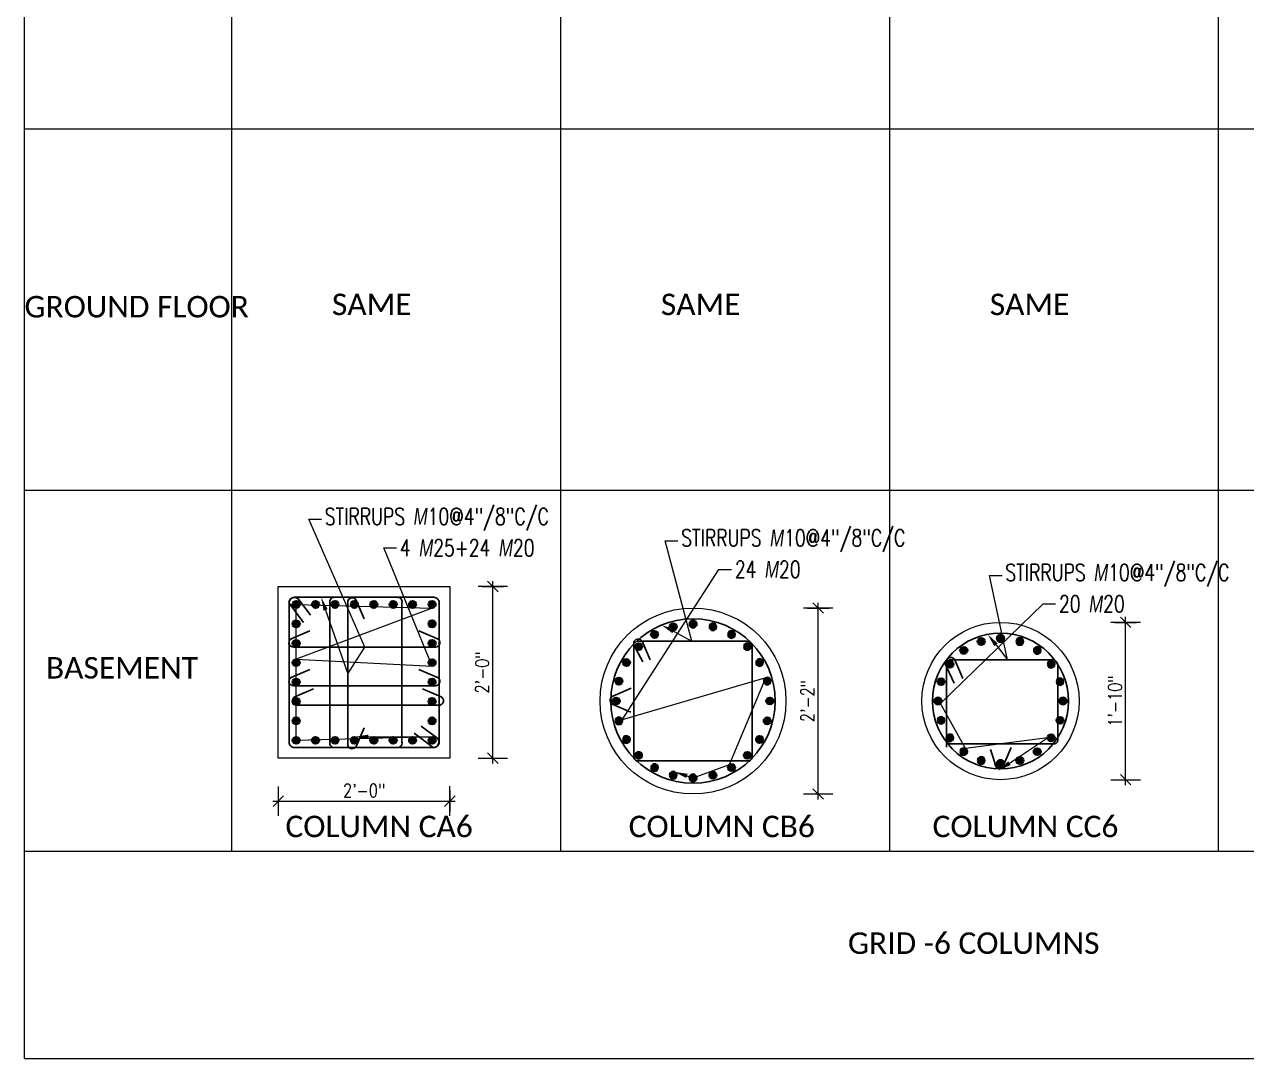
# Model space of a CAD drawing. Header units: inches. Extents: x 0 to 162649, y -36601 to -26324.
# Drawn here: x 143714 to 143884.9, y -29607 to -29462.4 of the extents above; entities that cross this region are included whole.
import ezdxf
from ezdxf import colors
from ezdxf.entities.mleader import LeaderData, LeaderLine
from ezdxf.math import Vec2, Vec3

# ---------------------------------------------------------------- set-up
doc = ezdxf.new("R2010")
doc.units = ezdxf.units.IN
doc.header["$MEASUREMENT"] = 0
for name, color, linetype, lineweight in [('Column', 211, 'Continuous', 9), ('dimention', 1, 'Continuous', 13), ('Line', 31, 'Continuous', 5), ('OL_AR_Text', 140, 'Continuous', 5), ('Rein', 3, 'Continuous', 30), ('Stirrups', 191, 'Continuous', 25), ('TEXT', 7, 'Continuous', 9)]:
    doc.layers.add(name, color=color, linetype=linetype, lineweight=lineweight)
doc.styles.add('1-8 Annotative Text', font='calibri.ttf', dxfattribs={"height": 0.125})
doc.styles.add('DIM', font='simplex.shx', dxfattribs={"width": 0.75})
doc.styles.add('rmtext', font='romans.shx', dxfattribs={"width": 0.8})
doc.dimstyles.new('DIM-24', dxfattribs={"dimscale": 24, "dimtxt": 0.078125, "dimasz": 0.0625, "dimexe": 0.0625, "dimexo": 0.015625, "dimgap": 0.015625, "dimtad": 1, "dimdec": 1, "dimzin": 3, "dimdsep": 46, "dimlunit": 4, "dimtxsty": 'rmtext', "dimblk": 'OBLIQUE', "dimcen": 0.09375, "dimdle": 0.03125, "dimclrd": 1, "dimclre": 1, "dimclrt": 2, "dimadec": 0, "dimazin": 0, "dimtfac": 0.75, "dimtdec": 1, "dimtix": 1, "dimtmove": 0, "dimatfit": 3, "dimfxl": 0.0625, "dimfxlon": 1, "dimfrac": 1, "dimtolj": 1, "dimtzin": 0, "dimlwd": -1, "dimlwe": 5, "dimarcsym": 0})

# ---------------------------------------------------------------- blocks, each defined once
blk = doc.blocks.new('*U718')
at = {"layer": 'Rein'}
h = blk.add_hatch(color=256, dxfattribs=at)
h.dxf.hatch_style = 1
h.paths.add_polyline_path([(0.5, 0, 1), (-0.5, 0, 1)])
blk.add_circle((0, 0), 0.5, dxfattribs=at)
blk = doc.blocks.new('*U719')
at = {"layer": 'Column', "color": 0, "linetype": 'ByBlock', "lineweight": -2, "transparency": 16777216}
for p, rotation in [((158184.72, -29640.12), 15), ((158182.12, -29641.19), 29.99999999999998), ((158179.9, -29642.9), 45.00000000000001), ((158178.19, -29645.12), 59.99999999999999), ((158177.12, -29647.72), 75.00000000000001)]:
    blk.add_blockref('*U718', p, dxfattribs=dict(at, rotation=rotation))
blk.add_blockref('*U718', (158187.5, -29639.75), dxfattribs=at)
blk = doc.blocks.new('*U720')
at = {"layer": 'Rein'}
h = blk.add_hatch(color=256, dxfattribs=at)
h.dxf.hatch_style = 1
h.paths.add_polyline_path([(0.5, 0, 1), (-0.5, 0, 1)])
blk.add_circle((0, 0), 0.5, dxfattribs=at)
blk = doc.blocks.new('*U721')
at = {"layer": 'Column', "color": 0, "linetype": 'ByBlock', "lineweight": -2, "transparency": 16777216}
for p, rotation in [((158184.72, -29640.12), 15), ((158182.12, -29641.19), 29.99999999999998), ((158179.9, -29642.9), 45.00000000000001), ((158178.19, -29645.12), 59.99999999999999), ((158177.12, -29647.72), 75.00000000000001)]:
    blk.add_blockref('*U720', p, dxfattribs=dict(at, rotation=rotation))
blk.add_blockref('*U720', (158187.5, -29639.75), dxfattribs=at)
blk = doc.blocks.new('*U722')
at = {"layer": 'Rein'}
h = blk.add_hatch(color=256, dxfattribs=at)
h.dxf.hatch_style = 1
h.paths.add_polyline_path([(0.5, 0, 1), (-0.5, 0, 1)])
blk.add_circle((0, 0), 0.5, dxfattribs=at)
blk = doc.blocks.new('*U723')
at = {"layer": 'Column', "color": 0, "linetype": 'ByBlock', "lineweight": -2, "transparency": 16777216}
for p, rotation in [((158184.72, -29640.12), 15), ((158182.12, -29641.19), 29.99999999999998), ((158179.9, -29642.9), 45.00000000000001), ((158178.19, -29645.12), 59.99999999999999), ((158177.12, -29647.72), 75.00000000000001)]:
    blk.add_blockref('*U722', p, dxfattribs=dict(at, rotation=rotation))
blk.add_blockref('*U722', (158187.5, -29639.75), dxfattribs=at)
blk = doc.blocks.new('*U724')
at = {"layer": 'Rein'}
h = blk.add_hatch(color=256, dxfattribs=at)
h.dxf.hatch_style = 1
h.paths.add_polyline_path([(0.5, 0, 1), (-0.5, 0, 1)])
blk.add_circle((0, 0), 0.5, dxfattribs=at)
blk = doc.blocks.new('*U725')
at = {"layer": 'Column', "color": 0, "linetype": 'ByBlock', "lineweight": -2, "transparency": 16777216}
for p, rotation in [((158184.72, -29640.12), 15), ((158182.12, -29641.19), 29.99999999999998), ((158179.9, -29642.9), 45.00000000000001), ((158178.19, -29645.12), 59.99999999999999), ((158177.12, -29647.72), 75.00000000000001)]:
    blk.add_blockref('*U724', p, dxfattribs=dict(at, rotation=rotation))
blk.add_blockref('*U724', (158187.5, -29639.75), dxfattribs=at)
blk = doc.blocks.new('*U726')
at = {"layer": 'Rein'}
h = blk.add_hatch(color=256, dxfattribs=at)
h.dxf.hatch_style = 1
h.paths.add_polyline_path([(0.5, 0, 1), (-0.5, 0, 1)])
blk.add_circle((0, 0), 0.5, dxfattribs=at)
blk = doc.blocks.new('*U727')
at = {"layer": 'Column', "color": 0, "linetype": 'ByBlock', "lineweight": -2, "transparency": 16777216}
blk.add_blockref('*U726', (158230, -29641.75), dxfattribs=at)
for p, rotation in [((158224.86, -29643.42), 35.99999999999999), ((158227.3, -29642.18), 17.99999999999999), ((158222.92, -29645.36), 54), ((158221.68, -29647.8), 72), ((158221.25, -29650.5), 90)]:
    blk.add_blockref('*U726', p, dxfattribs=dict(at, rotation=rotation))
blk = doc.blocks.new('*U728')
at = {"layer": 'Rein'}
h = blk.add_hatch(color=256, dxfattribs=at)
h.dxf.hatch_style = 1
h.paths.add_polyline_path([(0.5, 0, 1), (-0.5, 0, 1)])
blk.add_circle((0, 0), 0.5, dxfattribs=at)
blk = doc.blocks.new('*U729')
at = {"layer": 'Column', "color": 0, "linetype": 'ByBlock', "lineweight": -2, "transparency": 16777216}
blk.add_blockref('*U728', (158230, -29641.75), dxfattribs=at)
for p, rotation in [((158224.86, -29643.42), 35.99999999999999), ((158227.3, -29642.18), 17.99999999999999), ((158222.92, -29645.36), 54), ((158221.68, -29647.8), 72), ((158221.25, -29650.5), 90)]:
    blk.add_blockref('*U728', p, dxfattribs=dict(at, rotation=rotation))
blk = doc.blocks.new('*U730')
at = {"layer": 'Rein'}
h = blk.add_hatch(color=256, dxfattribs=at)
h.dxf.hatch_style = 1
h.paths.add_polyline_path([(0.5, 0, 1), (-0.5, 0, 1)])
blk.add_circle((0, 0), 0.5, dxfattribs=at)
blk = doc.blocks.new('*U731')
at = {"layer": 'Column', "color": 0, "linetype": 'ByBlock', "lineweight": -2, "transparency": 16777216}
blk.add_blockref('*U730', (158230, -29641.75), dxfattribs=at)
for p, rotation in [((158224.86, -29643.42), 35.99999999999999), ((158227.3, -29642.18), 17.99999999999999), ((158222.92, -29645.36), 54), ((158221.68, -29647.8), 72), ((158221.25, -29650.5), 90)]:
    blk.add_blockref('*U730', p, dxfattribs=dict(at, rotation=rotation))
blk = doc.blocks.new('*U732')
at = {"layer": 'Rein'}
h = blk.add_hatch(color=256, dxfattribs=at)
h.dxf.hatch_style = 1
h.paths.add_polyline_path([(0.5, 0, 1), (-0.5, 0, 1)])
blk.add_circle((0, 0), 0.5, dxfattribs=at)
blk = doc.blocks.new('*U733')
at = {"layer": 'Column', "color": 0, "linetype": 'ByBlock', "lineweight": -2, "transparency": 16777216}
blk.add_blockref('*U732', (158230, -29641.75), dxfattribs=at)
for p, rotation in [((158224.86, -29643.42), 35.99999999999999), ((158227.3, -29642.18), 17.99999999999999), ((158222.92, -29645.36), 54), ((158221.68, -29647.8), 72), ((158221.25, -29650.5), 90)]:
    blk.add_blockref('*U732', p, dxfattribs=dict(at, rotation=rotation))
blk = doc.blocks.new('_Oblique')
for p, q in [((0, -1.37), (0, 1.38)), ((-0.49, -0.49), (0.49, 0.49))]:
    blk.add_line(p, q)
blk = doc.blocks.new('*D793')
at = {"layer": 'Defpoints', "color": 0, "transparency": 16777216}
for p in [(143749.47, -29565), (143773.47, -29565), (143773.47, -29571)]:
    blk.add_point(p, dxfattribs=at)
at = {"layer": 'dimention', "color": 1, "lineweight": 5, "transparency": 16777216}
for p, q in [((143749.47, -29569.5), (143749.47, -29572.5)), ((143773.47, -29569.5), (143773.47, -29572.5))]:
    blk.add_line(p, q, dxfattribs=at)
at = {"layer": 'dimention', "color": 1, "transparency": 16777216}
blk.add_line((143748.72, -29571), (143774.22, -29571), dxfattribs=at)
at = {"layer": 'dimention', "color": 1, "transparency": 16777216, "xscale": 1.5, "yscale": 1.5, "zscale": 1.5, "rotation": 180}
blk.add_blockref('_Oblique', (143749.47, -29571), dxfattribs=at)
at = {"layer": 'dimention', "color": 1, "transparency": 16777216, "xscale": 1.5, "yscale": 1.5, "zscale": 1.5}
blk.add_blockref('_Oblique', (143773.47, -29571), dxfattribs=at)
at = {"layer": 'dimention', "color": 2, "transparency": 16777216, "insert": (143761.47, -29569.51), "char_height": 1.875, "attachment_point": 5, "style": 'rmtext'}
blk.add_mtext('\\A1;2\'-0"', dxfattribs=at)
blk = doc.blocks.new('*D794')
at = {"layer": 'Defpoints', "color": 0, "transparency": 16777216}
for p in [(143773.47, -29541), (143779.47, -29541), (143773.47, -29565)]:
    blk.add_point(p, dxfattribs=at)
at = {"layer": 'dimention', "color": 1, "transparency": 16777216}
blk.add_line((143779.47, -29565.75), (143779.47, -29540.25), dxfattribs=at)
at = {"layer": 'dimention', "color": 1, "lineweight": 5, "transparency": 16777216}
for p, q in [((143777.97, -29541), (143780.97, -29541)), ((143777.97, -29565), (143780.97, -29565))]:
    blk.add_line(p, q, dxfattribs=at)
at = {"layer": 'dimention', "color": 1, "transparency": 16777216, "xscale": 1.5, "yscale": 1.5, "zscale": 1.5}
for p, rotation in [((143779.47, -29541), 90), ((143779.47, -29565), 270)]:
    blk.add_blockref('_Oblique', p, dxfattribs=dict(at, rotation=rotation))
at = {"layer": 'dimention', "color": 2, "transparency": 16777216, "insert": (143777.98, -29553), "char_height": 1.875, "attachment_point": 5, "rotation": 90, "style": 'rmtext'}
blk.add_mtext('\\A1;2\'-0"', dxfattribs=at)
blk = doc.blocks.new('*D795')
at = {"layer": 'Defpoints', "color": 0, "transparency": 16777216}
for p in [(143807.47, -29544), (143824.97, -29544), (143807.47, -29570)]:
    blk.add_point(p, dxfattribs=at)
at = {"layer": 'dimention', "color": 1, "transparency": 16777216}
blk.add_line((143824.97, -29570.75), (143824.97, -29543.25), dxfattribs=at)
at = {"layer": 'dimention', "color": 1, "lineweight": 5, "transparency": 16777216}
for p, q in [((143823.47, -29544), (143826.47, -29544)), ((143823.47, -29570), (143826.47, -29570))]:
    blk.add_line(p, q, dxfattribs=at)
at = {"layer": 'dimention', "color": 1, "transparency": 16777216, "xscale": 1.5, "yscale": 1.5, "zscale": 1.5}
for p, rotation in [((143824.97, -29544), 90), ((143824.97, -29570), 270)]:
    blk.add_blockref('_Oblique', p, dxfattribs=dict(at, rotation=rotation))
at = {"layer": 'dimention', "color": 2, "transparency": 16777216, "insert": (143823.48, -29557), "char_height": 1.875, "attachment_point": 5, "rotation": 90, "style": 'rmtext'}
blk.add_mtext('\\A1;2\'-2"', dxfattribs=at)
blk = doc.blocks.new('*D796')
at = {"layer": 'Defpoints', "color": 0, "transparency": 16777216}
for p in [(143850.47, -29546), (143867.97, -29546), (143850.47, -29568)]:
    blk.add_point(p, dxfattribs=at)
at = {"layer": 'dimention', "color": 1, "transparency": 16777216}
blk.add_line((143867.97, -29568.75), (143867.97, -29545.25), dxfattribs=at)
at = {"layer": 'dimention', "color": 1, "lineweight": 5, "transparency": 16777216}
for p, q in [((143866.47, -29546), (143869.47, -29546)), ((143866.47, -29568), (143869.47, -29568))]:
    blk.add_line(p, q, dxfattribs=at)
at = {"layer": 'dimention', "color": 1, "transparency": 16777216, "xscale": 1.5, "yscale": 1.5, "zscale": 1.5}
for p, rotation in [((143867.97, -29546), 90), ((143867.97, -29568), 270)]:
    blk.add_blockref('_Oblique', p, dxfattribs=dict(at, rotation=rotation))
at = {"layer": 'dimention', "color": 2, "transparency": 16777216, "insert": (143866.48, -29557), "char_height": 1.875, "attachment_point": 5, "rotation": 90, "style": 'rmtext'}
blk.add_mtext('\\A1;1\'-10"', dxfattribs=at)

msp = doc.modelspace()

# ---------------------------------------------------------------- hatches: boundary and pattern name
at = {"layer": 'Rein'}
h = msp.add_hatch(color=256, dxfattribs=at)
h.dxf.hatch_style = 1
h.paths.add_polyline_path([(143752.47, -29543.5, 1), (143751.47, -29543.5, 1)])
h = msp.add_hatch(color=256, dxfattribs=at)
h.dxf.hatch_style = 1
h.paths.add_polyline_path([(143755.18, -29543.5, 1), (143754.18, -29543.5, 1)])
h = msp.add_hatch(color=256, dxfattribs=at)
h.dxf.hatch_style = 1
h.paths.add_polyline_path([(143757.9, -29543.5, 1), (143756.9, -29543.5, 1)])
h = msp.add_hatch(color=256, dxfattribs=at)
h.dxf.hatch_style = 1
h.paths.add_polyline_path([(143760.61, -29543.5, 1), (143759.61, -29543.5, 1)])
h = msp.add_hatch(color=256, dxfattribs=at)
h.dxf.hatch_style = 1
h.paths.add_polyline_path([(143763.32, -29543.5, 1), (143762.32, -29543.5, 1)])
h = msp.add_hatch(color=256, dxfattribs=at)
h.dxf.hatch_style = 1
h.paths.add_polyline_path([(143766.04, -29543.5, 1), (143765.04, -29543.5, 1)])
h = msp.add_hatch(color=256, dxfattribs=at)
h.dxf.hatch_style = 1
h.paths.add_polyline_path([(143768.75, -29543.5, 1), (143767.75, -29543.5, 1)])
h = msp.add_hatch(color=256, dxfattribs=at)
h.dxf.hatch_style = 1
h.paths.add_polyline_path([(143771.47, -29543.5, 1), (143770.47, -29543.5, 1)])
h = msp.add_hatch(color=256, dxfattribs=at)
h.dxf.hatch_style = 1
h.paths.add_polyline_path([(143752.47, -29546.21, 1), (143751.47, -29546.21, 1)])
h = msp.add_hatch(color=256, dxfattribs=at)
h.dxf.hatch_style = 1
h.paths.add_polyline_path([(143771.47, -29546.21, 1), (143770.47, -29546.21, 1)])
h = msp.add_hatch(color=256, dxfattribs=at)
h.dxf.hatch_style = 1
h.paths.add_polyline_path([(143752.47, -29548.93, 1), (143751.47, -29548.93, 1)])
h = msp.add_hatch(color=256, dxfattribs=at)
h.dxf.hatch_style = 1
h.paths.add_polyline_path([(143771.47, -29548.93, 1), (143770.47, -29548.93, 1)])
h = msp.add_hatch(color=256, dxfattribs=at)
h.dxf.hatch_style = 1
h.paths.add_polyline_path([(143752.47, -29551.64, 1), (143751.47, -29551.64, 1)])
h = msp.add_hatch(color=256, dxfattribs=at)
h.dxf.hatch_style = 1
h.paths.add_polyline_path([(143771.47, -29551.64, 1), (143770.47, -29551.64, 1)])
h = msp.add_hatch(color=256, dxfattribs=at)
h.dxf.hatch_style = 1
h.paths.add_polyline_path([(143752.47, -29554.36, 1), (143751.47, -29554.36, 1)])
h = msp.add_hatch(color=256, dxfattribs=at)
h.dxf.hatch_style = 1
h.paths.add_polyline_path([(143771.47, -29554.36, 1), (143770.47, -29554.36, 1)])
h = msp.add_hatch(color=256, dxfattribs=at)
h.dxf.hatch_style = 1
h.paths.add_polyline_path([(143752.47, -29557.07, 1), (143751.47, -29557.07, 1)])
h = msp.add_hatch(color=256, dxfattribs=at)
h.dxf.hatch_style = 1
h.paths.add_polyline_path([(143771.47, -29557.07, 1), (143770.47, -29557.07, 1)])
h = msp.add_hatch(color=256, dxfattribs=at)
h.dxf.hatch_style = 1
h.paths.add_polyline_path([(143797.22, -29557, 1), (143796.22, -29557, 1)])
h = msp.add_hatch(color=256, dxfattribs=at)
h.dxf.hatch_style = 1
h.paths.add_polyline_path([(143818.72, -29557, 1), (143817.72, -29557, 1)])
h = msp.add_hatch(color=256, dxfattribs=at)
h.dxf.hatch_style = 1
h.paths.add_polyline_path([(143752.47, -29559.78, 1), (143751.47, -29559.78, 1)])
h = msp.add_hatch(color=256, dxfattribs=at)
h.dxf.hatch_style = 1
h.paths.add_polyline_path([(143771.47, -29559.78, 1), (143770.47, -29559.78, 1)])
h = msp.add_hatch(color=256, dxfattribs=at)
h.dxf.hatch_style = 1
h.paths.add_polyline_path([(143752.47, -29562.5, 1), (143751.47, -29562.5, 1)])
h = msp.add_hatch(color=256, dxfattribs=at)
h.dxf.hatch_style = 1
h.paths.add_polyline_path([(143755.18, -29562.5, 1), (143754.18, -29562.5, 1)])
h = msp.add_hatch(color=256, dxfattribs=at)
h.dxf.hatch_style = 1
h.paths.add_polyline_path([(143757.9, -29562.5, 1), (143756.9, -29562.5, 1)])
h = msp.add_hatch(color=256, dxfattribs=at)
h.dxf.hatch_style = 1
h.paths.add_polyline_path([(143760.61, -29562.5, 1), (143759.61, -29562.5, 1)])
h = msp.add_hatch(color=256, dxfattribs=at)
h.dxf.hatch_style = 1
h.paths.add_polyline_path([(143763.32, -29562.5, 1), (143762.32, -29562.5, 1)])
h = msp.add_hatch(color=256, dxfattribs=at)
h.dxf.hatch_style = 1
h.paths.add_polyline_path([(143766.04, -29562.5, 1), (143765.04, -29562.5, 1)])
h = msp.add_hatch(color=256, dxfattribs=at)
h.dxf.hatch_style = 1
h.paths.add_polyline_path([(143768.75, -29562.5, 1), (143767.75, -29562.5, 1)])
h = msp.add_hatch(color=256, dxfattribs=at)
h.dxf.hatch_style = 1
h.paths.add_polyline_path([(143771.47, -29562.5, 1), (143770.47, -29562.5, 1)])
h = msp.add_hatch(color=256, dxfattribs=at)
h.dxf.hatch_style = 1
h.paths.add_polyline_path([(143850.97, -29565.75, 1), (143849.97, -29565.75, 1)])
h = msp.add_hatch(color=256, dxfattribs=at)
h.dxf.hatch_style = 1
h.paths.add_polyline_path([(143807.97, -29567.75, 1), (143806.97, -29567.75, 1)])

# ---------------------------------------------------------------- linework, layer by layer
at = {"layer": 'Column'}
msp.add_line((143757.43, -29542.5), (143757.68, -29542.5), dxfattribs=at)
msp.add_lwpolyline([(143749.47, -29541), (143773.47, -29541), (143773.47, -29565), (143749.47, -29565)], close=True, dxfattribs=at)
for centre, radius in [((143807.47, -29557), 13), ((143850.47, -29557), 11)]:
    msp.add_circle(centre, radius, dxfattribs=at)
at = {"layer": 'Line'}
for p, q in [((143713.97, -29607), (143713.97, -29073)), ((143742.97, -29578), (143742.97, -29073)), ((143788.97, -29578), (143788.97, -29073)), ((143834.97, -29578), (143834.97, -29073)), ((143880.97, -29578), (143880.97, -29073)), ((143713.97, -29477), (143972.97, -29477)), ((143713.97, -29527.5), (143972.97, -29527.5)), ((143713.97, -29578), (143972.97, -29578)), ((143713.97, -29607), (143972.97, -29607))]:
    msp.add_line(p, q, dxfattribs=at)
at = {"layer": 'Rein'}
for centre in [(143751.97, -29543.5), (143754.68, -29543.5), (143757.4, -29543.5), (143760.11, -29543.5), (143762.82, -29543.5), (143765.54, -29543.5), (143768.25, -29543.5), (143770.97, -29543.5), (143751.97, -29546.21), (143770.97, -29546.21), (143751.97, -29548.93), (143770.97, -29548.93), (143751.97, -29551.64), (143770.97, -29551.64), (143751.97, -29554.36), (143770.97, -29554.36), (143751.97, -29557.07), (143770.97, -29557.07), (143796.72, -29557), (143818.22, -29557), (143751.97, -29559.78), (143770.97, -29559.78), (143751.97, -29562.5), (143754.68, -29562.5), (143757.4, -29562.5), (143760.11, -29562.5), (143762.82, -29562.5), (143765.54, -29562.5), (143768.25, -29562.5), (143770.97, -29562.5), (143850.47, -29565.75), (143807.47, -29567.75)]:
    msp.add_circle(centre, 0.5, dxfattribs=at)
at = {"layer": 'Stirrups'}
for p, q in [((143750.97, -29543.34), (143752.97, -29546)), ((143752.46, -29543), (143753.97, -29545)), ((143756.68, -29543.25), (143756.68, -29563.03)), ((143759.18, -29543.25), (143759.18, -29563.1)), ((143760.34, -29542.88), (143761.47, -29545.5)), ((143766.75, -29543.25), (143766.75, -29562.75)), ((143751.27, -29548.3), (143753.89, -29547.18)), ((143771.75, -29548.3), (143769.14, -29547.18)), ((143799.1, -29549), (143800.47, -29551.5)), ((143799.18, -29549), (143799.18, -29564.85)), ((143799.57, -29548.63), (143815.05, -29548.63)), ((143800.34, -29548.63), (143801.47, -29551.25)), ((143815.75, -29549), (143815.75, -29549.02)), ((143751.64, -29549.46), (143771.49, -29549.46)), ((143815.75, -29549.39), (143815.75, -29564.85)), ((143842.64, -29551.62), (143843.97, -29554.5)), ((143842.92, -29551.6), (143842.92, -29563.45)), ((143843.3, -29551.23), (143857.78, -29551.23)), ((143844.08, -29551.23), (143845.2, -29553.85)), ((143858.49, -29551.98), (143858.49, -29562.45)), ((143751.26, -29553.7), (143753.88, -29552.58)), ((143771.75, -29553.7), (143769.13, -29552.58)), ((143751.63, -29554.87), (143771.49, -29554.87)), ((143751.76, -29556.42), (143754.38, -29555.3)), ((143772.25, -29556.42), (143769.63, -29555.3)), ((143796.18, -29556.35), (143798.8, -29555.22)), ((143752.13, -29557.58), (143771.99, -29557.58)), ((143796.17, -29557.42), (143798.78, -29558.57)), ((143760.34, -29563.37), (143761.47, -29560.75)), ((143771.47, -29562.01), (143769.47, -29560.5)), ((143771.13, -29563.5), (143768.47, -29561.5)), ((143843.3, -29562.97), (143858.13, -29562.97)), ((143849.97, -29566.49), (143849.08, -29563.78)), ((143850.84, -29566.12), (143851.97, -29563.5)), ((143799.57, -29565.37), (143815.39, -29565.37))]:
    msp.add_line(p, q, dxfattribs=at)
msp.add_lwpolyline([(143751.72, -29542.5), (143771.22, -29542.5, -0.414214), (143771.97, -29543.25), (143771.97, -29562.75, -0.414214), (143771.22, -29563.5), (143751.72, -29563.5, -0.414214), (143750.97, -29562.75), (143750.97, -29543.25, -0.414214)], format="xyb", close=True, dxfattribs=at)
for centre, radius in [((143807.47, -29557), 11.5), ((143850.47, -29557), 9.5)]:
    msp.add_circle(centre, radius, dxfattribs=at)
for centre, radius, start, end in [((143751.74, -29543.31), 0.778, 23.7791, 175.3085), ((143757.29, -29543.11), 0.624, 76.7473, 193.2527), ((143759.8, -29543.2), 0.626, 15.9324, 184.7989), ((143766.15, -29543.11), 0.624, 346.7473, 103.2527), ((143751.58, -29548.84), 0.626, 105.9324, 274.7989), ((143771.44, -29548.84), 0.626, 265.2011, 74.0676), ((143799.8, -29548.95), 0.626, 15.9324, 184.7989), ((143814.93, -29549.45), 0.826, 355.2011, 98.1724), ((143843.54, -29551.54), 0.626, 15.9324, 184.7989), ((143857.66, -29552.04), 0.826, 355.2011, 98.1724), ((143751.58, -29554.24), 0.626, 105.9324, 274.7989), ((143771.44, -29554.24), 0.626, 265.2011, 74.0676), ((143752.08, -29556.96), 0.626, 105.9324, 274.7989), ((143771.94, -29556.96), 0.626, 265.2011, 74.0676), ((143796.5, -29556.89), 0.626, 105.9324, 274.7989), ((143757.29, -29562.89), 0.624, 166.7473, 283.2527), ((143766.15, -29562.89), 0.624, 256.7473, 13.2527), ((143771.15, -29562.72), 0.778, 274.6915, 66.2209), ((143843.54, -29562.4), 0.626, 175.2011, 251.7848), ((143857.86, -29562.4), 0.626, 288.2152, 4.7989), ((143759.8, -29563.05), 0.626, 175.2011, 344.0676), ((143799.8, -29564.8), 0.626, 175.2011, 251.7848), ((143815.13, -29564.8), 0.626, 288.2152, 4.7989), ((143850.3, -29565.8), 0.626, 175.2011, 344.0676)]:
    msp.add_arc(centre, radius, start, end, dxfattribs=at)

# ---------------------------------------------------------------- block references
at = {"layer": 'Column'}
for name, p in [('*U719', (-14380.03, 93.5)), ('*U727', (-14379.53, 93.5))]:
    msp.add_blockref(name, p, dxfattribs=at)
at = {"layer": 'Column', "xscale": -1}
for name, p in [('*U721', (301994.97, 93.5)), ('*U729', (302080.47, 93.5))]:
    msp.add_blockref(name, p, dxfattribs=at)
at = {"layer": 'Column', "xscale": -1, "rotation": 180}
for name, p in [('*U731', (-14379.53, -59207.5)), ('*U723', (-14380.03, -59207.5))]:
    msp.add_blockref(name, p, dxfattribs=at)
at = {"layer": 'Column', "rotation": 180}
for name, p in [('*U733', (302080.47, -59207.5)), ('*U725', (301994.97, -59207.5))]:
    msp.add_blockref(name, p, dxfattribs=at)

# ---------------------------------------------------------------- texts
at = {"layer": 'OL_AR_Text', "char_height": 3, "attachment_point": 1, "style": '1-8 Annotative Text'}
for s, insert in [('GROUND FLOOR', (143713.97, -29500.36)), ('SAME', (143756.97, -29500.04)), ('SAME', (143802.97, -29500.04)), ('SAME', (143848.97, -29500.04)), ('BASEMENT', (143716.97, -29550.86)), ('GRID -6 COLUMNS', (143829.13, -29589.36))]:
    msp.add_mtext_dynamic_manual_height_columns(s, width=432.2308, gutter_width=60, heights=[0], dxfattribs=dict(at, insert=insert))
for s, insert in [('COLUMN CA6', (143750.47, -29573.04)), ('COLUMN CB6', (143798.47, -29573.04)), ('COLUMN CC6', (143840.97, -29573.04))]:
    msp.add_mtext(s, dxfattribs=dict(at, insert=insert))

# ---------------------------------------------------------------- dimensions: what is measured, and where the dimension line sits
at = {"layer": 'dimention'}
for base, p1, p2, picture, middle in [((143779.47, -29541), (143773.47, -29565), (143773.47, -29541), '*D794', (143777.98, -29553)), ((143824.97, -29544), (143807.47, -29570), (143807.47, -29544), '*D795', (143823.48, -29557)), ((143867.97, -29546), (143850.47, -29568), (143850.47, -29546), '*D796', (143866.48, -29557))]:
    dim = msp.add_linear_dim(base=base, p1=p1, p2=p2, angle=90, dimstyle='DIM-24', dxfattribs=at)
    dim.commit()
    dim.dimension.update_dxf_attribs({"geometry": picture, "text_midpoint": middle})
dim = msp.add_linear_dim(base=(143773.47, -29571), p1=(143749.47, -29565), p2=(143773.47, -29565), dimstyle='DIM-24', dxfattribs=at)
dim.commit()
dim.dimension.update_dxf_attribs({"geometry": '*D793', "text_midpoint": (143761.47, -29569.51)})

# ---------------------------------------------------------------- leaders
at = {"layer": 'TEXT'}
ml = msp.add_multileader_mtext('Standard', dxfattribs=at)
ml.set_content('STIRRUPS {\\Fgothici|c0;M}10@4"/8"C/C', color=256, style='DIM')
ml.set_leader_properties(color=1, linetype='ByLayer', lineweight=9)
ml.build(insert=Vec2(0, 0))
ml.multileader.update_dxf_attribs({"text_right_attachment_type": 2, "dogleg_length": 0.25, "arrow_head_size": 1.88, "scale": 40})
ctx = ml.context
ctx.base_point, ctx.scale, ctx.char_height, ctx.arrow_head_size, ctx.landing_gap_size, ctx.plane_origin = Vec3(143755.5, -29531.59), 40, 2.3438, 1.88, 0.469, Vec3(143684.66, -29537.24)
ctx.right_attachment = 2
notes = []
notes.append((ctx, [(0, (1, 1, 0), (143753.74, -29531.59), (1, 0), 1.76, [(2, [(143755.47, -29542.5), (143759.18, -29553.18), (143761.56, -29549.46)], 0, [])])]))
ctx.mtext.insert, ctx.mtext.flow_direction = Vec3(143755.97, -29530.02), 5
ml = msp.add_multileader_mtext('Standard', dxfattribs=at)
ml.set_content('STIRRUPS {\\Fgothici|c0;M}10@4"/8"C/C', color=256, style='DIM')
ml.set_leader_properties(color=1, linetype='ByLayer', lineweight=9)
ml.build(insert=Vec2(0, 0))
ml.multileader.update_dxf_attribs({"text_right_attachment_type": 2, "dogleg_length": 0.25, "arrow_head_size": 1.88, "scale": 40})
ctx = ml.context
ctx.base_point, ctx.scale, ctx.char_height, ctx.arrow_head_size, ctx.landing_gap_size, ctx.plane_origin = Vec3(143805.35, -29534.59), 40, 2.3438, 1.88, 0.469, Vec3(143815.16, -29540.24)
ctx.right_attachment = 2
notes.append((ctx, [(0, (1, 1, 0), (143803.59, -29534.59), (1, 0), 1.76, [(1, [(143803.07, -29546.37), (143807.31, -29548.63)], 0, [])])]))
ctx.mtext.insert, ctx.mtext.flow_direction = Vec3(143805.82, -29533.02), 5
ml = msp.add_multileader_mtext('Standard', dxfattribs=at)
ml.set_content('4 {\\Fgothici|c0;M}25+24 {\\Fgothici|c0;M}20', color=256, style='DIM')
ml.set_leader_properties(color=1, linetype='ByLayer', lineweight=9)
ml.build(insert=Vec2(0, 0))
ml.multileader.update_dxf_attribs({"text_right_attachment_type": 2, "dogleg_length": 0.25, "arrow_head_size": 1.88, "scale": 40})
ctx = ml.context
ctx.base_point, ctx.scale, ctx.char_height, ctx.arrow_head_size, ctx.landing_gap_size, ctx.plane_origin = Vec3(143766, -29535.59), 40, 2.3438, 1.88, 0.469, Vec3(143694.66, -29541.24)
ctx.right_attachment = 2
notes.append((ctx, [(0, (1, 1, 0), (143764.24, -29535.59), (1, 0), 1.76, [(6, [(143760.2, -29562.01), (143770.97, -29562), (143751.97, -29562.5), (143751.97, -29543.5), (143770.97, -29544), (143751.97, -29551.14), (143770.97, -29552.14)], 0, [])])]))
ctx.mtext.insert, ctx.mtext.flow_direction = Vec3(143766.47, -29534.41), 5
ml = msp.add_multileader_mtext('Standard', dxfattribs=at)
ml.set_content('24 {\\Fgothici|c0;M}20', color=256, style='DIM')
ml.set_leader_properties(color=1, linetype='ByLayer', lineweight=9)
ml.build(insert=Vec2(0, 0))
ml.multileader.update_dxf_attribs({"text_right_attachment_type": 2, "dogleg_length": 0.25, "arrow_head_size": 1.88, "scale": 40})
ctx = ml.context
ctx.base_point, ctx.scale, ctx.char_height, ctx.arrow_head_size, ctx.landing_gap_size, ctx.plane_origin = Vec3(143812.85, -29538.59), 40, 2.3438, 1.88, 0.469, Vec3(143822.66, -29544.24)
ctx.right_attachment = 2
notes.append((ctx, [(0, (1, 1, 0), (143811.09, -29538.59), (1, 0), 1.76, [(4, [(143804.82, -29566.9), (143807.47, -29567.75), (143812.59, -29565.88), (143817.65, -29553.76), (143797.57, -29559.65)], 0, [])])]))
ctx.mtext.insert, ctx.mtext.flow_direction = Vec3(143813.32, -29537.41), 5
ml = msp.add_multileader_mtext('Standard', dxfattribs=at)
ml.set_content('STIRRUPS {\\Fgothici|c0;M}10@4"/8"C/C', color=256, style='DIM')
ml.set_leader_properties(color=1, linetype='ByLayer', lineweight=9)
ml.build(insert=Vec2(0, 0))
ml.multileader.update_dxf_attribs({"text_right_attachment_type": 2, "dogleg_length": 0.25, "arrow_head_size": 1.88, "scale": 40})
ctx = ml.context
ctx.base_point, ctx.scale, ctx.char_height, ctx.arrow_head_size, ctx.landing_gap_size, ctx.plane_origin = Vec3(143850.68, -29539.43), 40, 2.3438, 1.88, 0.469, Vec3(143860.49, -29540.08)
ctx.right_attachment = 2
notes.append((ctx, [(0, (1, 1, 0), (143848.92, -29539.43), (1, 0), 1.76, [(1, [(143848.68, -29547.67), (143851.47, -29551.23)], 0, [])])]))
ctx.mtext.insert, ctx.mtext.flow_direction = Vec3(143851.15, -29537.86), 5
ml = msp.add_multileader_mtext('Standard', dxfattribs=at)
ml.set_content('20 {\\Fgothici|c0;M}20', color=256, style='DIM')
ml.set_leader_properties(color=1, linetype='ByLayer', lineweight=9)
ml.build(insert=Vec2(0, 0))
ml.multileader.update_dxf_attribs({"text_right_attachment_type": 2, "dogleg_length": 0.25, "arrow_head_size": 1.88, "scale": 40})
ctx = ml.context
ctx.base_point, ctx.scale, ctx.char_height, ctx.arrow_head_size, ctx.landing_gap_size, ctx.plane_origin = Vec3(143858.18, -29543.43), 40, 2.3438, 1.88, 0.469, Vec3(143867.99, -29544.08)
ctx.right_attachment = 2
notes.append((ctx, [(0, (1, 1, 0), (143856.42, -29543.43), (1, 0), 1.76, [(3, [(143850.15, -29566.74), (143857.05, -29562.16), (143845.56, -29563.64), (143842.06, -29557.36)], 0, [])])]))
ctx.mtext.insert, ctx.mtext.flow_direction = Vec3(143858.65, -29542.25), 5
for ctx, leaders in notes:
    for number, flags, end, landing, length, lines in leaders:
        leader = LeaderData()
        leader.index, (leader.has_last_leader_line, leader.has_dogleg_vector, leader.attachment_direction) = number, flags
        leader.last_leader_point, leader.dogleg_vector, leader.dogleg_length = Vec3(end), Vec3(landing), length
        for number, points, colour, breaks in lines:
            line = LeaderLine()
            line.index, line.vertices, line.color, line.breaks = number, Vec3.list(points), colors.encode_raw_color(colour), breaks
            leader.lines.append(line)
        ctx.leaders.append(leader)

doc.saveas('drawing.dxf')
